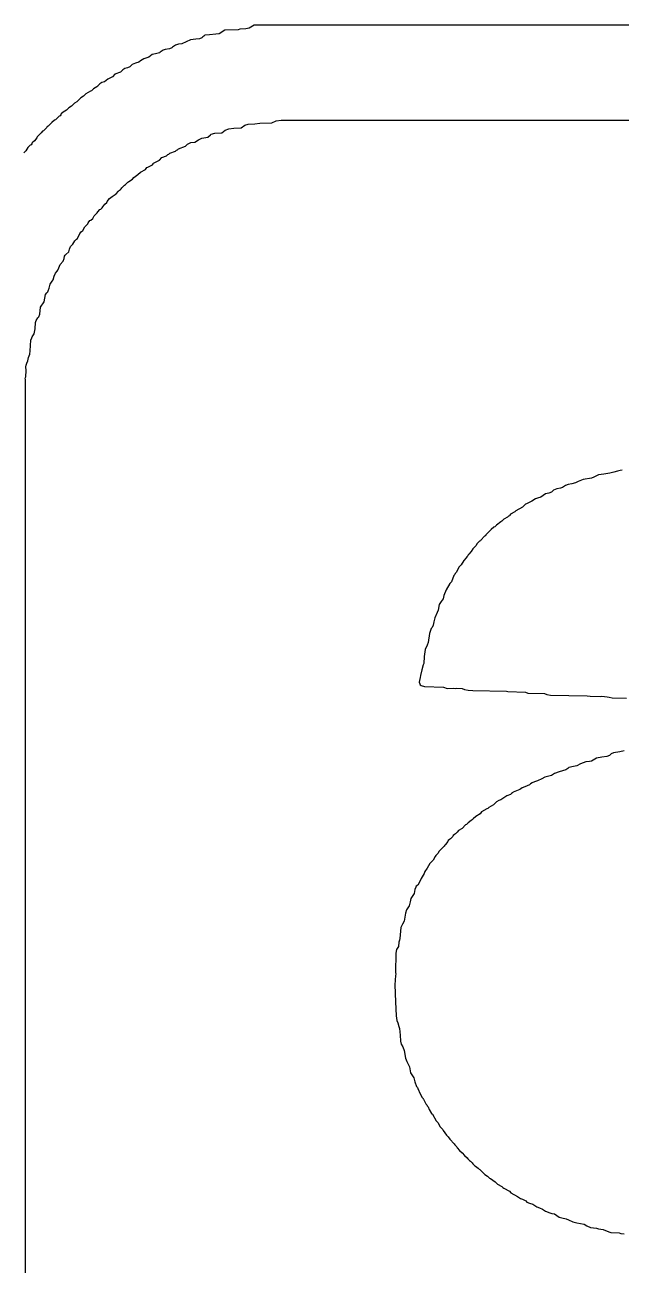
# Model space of a CAD drawing. Header units: millimetres. Extents: x -3 to 175, y -4 to 177.
# Drawn here: x 97.547 to 99.113, y 58.134 to 61.392 of the extents above; entities that cross this region are included whole.
import ezdxf

# ---------------------------------------------------------------- set-up
doc = ezdxf.new("R2010")
doc.units = ezdxf.units.MM
doc.layers.add('TopOverlay', color=2, linetype='Continuous')

msp = doc.modelspace()

# ---------------------------------------------------------------- linework, layer by layer
at = {"layer": 'TopOverlay'}
for p, q in [((98.1363, 61.3831), (98.1271, 61.3818)), ((98.1494, 61.391), (98.1363, 61.3831)), ((109.6521, 61.3923), (98.1494, 61.391)), ((97.9815, 61.3529), (97.9592, 61.3424)), ((97.9959, 61.3542), (97.9815, 61.3529)), ((98.0051, 61.3555), (97.9959, 61.3542)), ((98.0117, 61.3582), (98.0051, 61.3555)), ((98.0143, 61.3608), (98.0117, 61.3582)), ((98.0169, 61.3621), (98.0143, 61.3608)), ((98.0195, 61.3647), (98.0169, 61.3621)), ((98.0314, 61.366), (98.0195, 61.3647)), ((98.0484, 61.3673), (98.0314, 61.366)), ((98.0576, 61.3687), (98.0484, 61.3673)), ((98.072, 61.3778), (98.0576, 61.3687)), ((98.1074, 61.3791), (98.072, 61.3778)), ((98.1114, 61.3805), (98.1074, 61.3791)), ((98.1271, 61.3818), (98.1114, 61.3805)), ((97.9002, 61.3188), (97.8897, 61.3162)), ((97.9021, 61.3208), (97.9002, 61.3188)), ((97.91, 61.326), (97.9021, 61.3208)), ((97.9152, 61.3273), (97.91, 61.326)), ((97.9264, 61.3293), (97.9152, 61.3273)), ((97.933, 61.3319), (97.9264, 61.3293)), ((97.9349, 61.3339), (97.933, 61.3319)), ((97.9428, 61.3391), (97.9349, 61.3339)), ((97.95, 61.3411), (97.9428, 61.3391)), ((97.9592, 61.3424), (97.95, 61.3411)), ((97.8287, 61.288), (97.8228, 61.2821)), ((97.8372, 61.2913), (97.8287, 61.288)), ((97.8464, 61.2939), (97.8372, 61.2913)), ((97.8503, 61.2978), (97.8464, 61.2939)), ((97.8595, 61.3031), (97.8503, 61.2978)), ((97.8726, 61.307), (97.8595, 61.3031)), ((97.8765, 61.3109), (97.8726, 61.307)), ((97.8811, 61.3142), (97.8765, 61.3109)), ((97.8897, 61.3162), (97.8811, 61.3142)), ((97.7768, 61.2558), (97.765, 61.2493)), ((97.7834, 61.2624), (97.7768, 61.2558)), ((97.7978, 61.2676), (97.7834, 61.2624)), ((97.8044, 61.2742), (97.7978, 61.2676)), ((97.809, 61.2775), (97.8044, 61.2742)), ((97.8162, 61.2794), (97.809, 61.2775)), ((97.8228, 61.2821), (97.8162, 61.2794)), ((97.727, 61.2243), (97.7217, 61.2191)), ((97.7362, 61.2296), (97.727, 61.2243)), ((97.7388, 61.2309), (97.7362, 61.2296)), ((97.7395, 61.2329), (97.7388, 61.2309)), ((97.744, 61.2375), (97.7395, 61.2329)), ((97.7486, 61.2407), (97.744, 61.2375)), ((97.7559, 61.2427), (97.7486, 61.2407)), ((97.765, 61.2493), (97.7559, 61.2427)), ((97.6837, 61.1902), (97.6771, 61.1863)), ((97.6942, 61.2007), (97.6837, 61.1902)), ((97.7008, 61.2047), (97.6942, 61.2007)), ((97.7073, 61.2112), (97.7008, 61.2047)), ((97.7191, 61.2178), (97.7073, 61.2112)), ((97.7217, 61.2191), (97.7191, 61.2178)), ((97.6411, 61.1555), (97.6391, 61.1535)), ((97.6424, 61.1581), (97.6411, 61.1555)), ((97.647, 61.1627), (97.6424, 61.1581)), ((97.6561, 61.1679), (97.647, 61.1627)), ((97.6627, 61.1745), (97.6561, 61.1679)), ((97.6693, 61.1784), (97.6627, 61.1745)), ((97.6771, 61.1863), (97.6693, 61.1784)), ((97.6043, 61.1227), (97.5958, 61.1141)), ((97.6056, 61.1253), (97.6043, 61.1227)), ((97.6076, 61.126), (97.6056, 61.1253)), ((97.6174, 61.1358), (97.6076, 61.126)), ((97.6247, 61.1417), (97.6174, 61.1358)), ((97.6273, 61.143), (97.6247, 61.1417)), ((97.6365, 61.1522), (97.6273, 61.143)), ((97.6391, 61.1535), (97.6365, 61.1522)), ((98.0956, 61.1207), (98.1153, 61.122)), ((98.1153, 61.122), (98.1245, 61.1286)), ((98.1245, 61.1286), (98.1337, 61.1312)), ((98.1337, 61.1312), (98.1507, 61.1325)), ((98.1507, 61.1325), (98.1639, 61.1338)), ((98.1639, 61.1338), (98.1953, 61.1351)), ((98.1953, 61.1351), (98.2071, 61.1404)), ((98.2071, 61.1404), (98.2203, 61.1417)), ((98.2203, 61.1417), (98.5364, 61.1417)), ((98.5364, 61.1417), (98.5377, 61.1417)), ((98.5377, 61.1417), (109.4087, 61.141)), ((97.5781, 61.0951), (97.5722, 61.0879)), ((97.5794, 61.0977), (97.5781, 61.0951)), ((97.5899, 61.1082), (97.5794, 61.0977)), ((97.5932, 61.1128), (97.5899, 61.1082)), ((97.5958, 61.1141), (97.5932, 61.1128)), ((97.9933, 61.084), (98.0025, 61.0905)), ((98.0025, 61.0905), (98.0117, 61.0945)), ((98.0117, 61.0945), (98.0274, 61.0971)), ((98.0274, 61.0971), (98.0346, 61.103)), ((98.0346, 61.103), (98.0366, 61.105)), ((98.0366, 61.105), (98.0458, 61.1076)), ((98.0458, 61.1076), (98.0641, 61.1089)), ((98.0641, 61.1089), (98.0733, 61.1155)), ((98.0733, 61.1155), (98.0825, 61.1194)), ((98.0825, 61.1194), (98.0956, 61.1207)), ((97.5492, 61.061), (97.544, 61.0558)), ((97.5545, 61.0702), (97.5492, 61.061)), ((97.5604, 61.0761), (97.5545, 61.0702)), ((97.563, 61.0774), (97.5604, 61.0761)), ((97.565, 61.0794), (97.563, 61.0774)), ((97.5663, 61.082), (97.565, 61.0794)), ((97.5722, 61.0879), (97.5663, 61.082)), ((97.9277, 61.0551), (97.9421, 61.0604)), ((97.9421, 61.0604), (97.9448, 61.063)), ((97.9448, 61.063), (97.9474, 61.0643)), ((97.9474, 61.0643), (97.95, 61.0669)), ((97.95, 61.0669), (97.9684, 61.0735)), ((97.9684, 61.0735), (97.9736, 61.0787)), ((97.9736, 61.0787), (97.9828, 61.0827)), ((97.9828, 61.0827), (97.9933, 61.084)), ((97.87, 61.0184), (97.8818, 61.0249)), ((97.8818, 61.0249), (97.8838, 61.0269)), ((97.8838, 61.0269), (97.8844, 61.0289)), ((97.8844, 61.0289), (97.8936, 61.0328)), ((97.8936, 61.0328), (97.9002, 61.0367)), ((97.9002, 61.0367), (97.9067, 61.0433)), ((97.9067, 61.0433), (97.9192, 61.0479)), ((97.9192, 61.0479), (97.9225, 61.0512)), ((97.9225, 61.0512), (97.9251, 61.0525)), ((97.9251, 61.0525), (97.9277, 61.0551)), ((97.8326, 60.9915), (97.8437, 60.9987)), ((97.8437, 60.9987), (97.8503, 61.0053)), ((97.8503, 61.0053), (97.8641, 61.0125)), ((97.8641, 61.0125), (97.8654, 61.0151)), ((97.8654, 61.0151), (97.8674, 61.0171)), ((97.8674, 61.0171), (97.87, 61.0184)), ((97.7952, 60.958), (97.7978, 60.9593)), ((97.7978, 60.9593), (97.7998, 60.9613)), ((97.7998, 60.9613), (97.8011, 60.9639)), ((97.8011, 60.9639), (97.8083, 60.9712)), ((97.8083, 60.9712), (97.811, 60.9725)), ((97.811, 60.9725), (97.8175, 60.979)), ((97.8175, 60.979), (97.8201, 60.9803)), ((97.8201, 60.9803), (97.8293, 60.9869)), ((97.8293, 60.9869), (97.8326, 60.9915)), ((97.7618, 60.9259), (97.7631, 60.9285)), ((97.7631, 60.9285), (97.769, 60.9357)), ((97.769, 60.9357), (97.7762, 60.9416)), ((97.7762, 60.9416), (97.7867, 60.9482)), ((97.7867, 60.9482), (97.7926, 60.9554)), ((97.7926, 60.9554), (97.7952, 60.958)), ((97.729, 60.8905), (97.7368, 60.8983)), ((97.7368, 60.8983), (97.7381, 60.901)), ((97.7381, 60.901), (97.744, 60.9069)), ((97.744, 60.9069), (97.7467, 60.9082)), ((97.7467, 60.9082), (97.7499, 60.9115)), ((97.7499, 60.9115), (97.7513, 60.9141)), ((97.7513, 60.9141), (97.7572, 60.9213)), ((97.7572, 60.9213), (97.7618, 60.9259)), ((97.6988, 60.8524), (97.704, 60.8616)), ((97.704, 60.8616), (97.7119, 60.8695)), ((97.7119, 60.8695), (97.7132, 60.8721)), ((97.7132, 60.8721), (97.7178, 60.878)), ((97.7178, 60.878), (97.7204, 60.8793)), ((97.7204, 60.8793), (97.725, 60.8839)), ((97.725, 60.8839), (97.729, 60.8905)), ((97.6778, 60.8249), (97.6824, 60.8295)), ((97.6824, 60.8295), (97.685, 60.8308)), ((97.685, 60.8308), (97.6916, 60.8439)), ((97.6916, 60.8439), (97.6948, 60.8485)), ((97.6948, 60.8485), (97.6988, 60.8524)), ((97.6621, 60.796), (97.664, 60.8032)), ((97.664, 60.8032), (97.6666, 60.8098)), ((97.6666, 60.8098), (97.6725, 60.8157)), ((97.6725, 60.8157), (97.6778, 60.8249)), ((97.6391, 60.7626), (97.6476, 60.7711)), ((97.6476, 60.7711), (97.6496, 60.7783)), ((97.6496, 60.7783), (97.6509, 60.7849)), ((97.6509, 60.7849), (97.6522, 60.7875)), ((97.6522, 60.7875), (97.6548, 60.7888)), ((97.6548, 60.7888), (97.6621, 60.796)), ((97.6214, 60.7225), (97.624, 60.7317)), ((97.624, 60.7317), (97.6273, 60.7403)), ((97.6273, 60.7403), (97.6319, 60.7448)), ((97.6319, 60.7448), (97.6332, 60.7475)), ((97.6332, 60.7475), (97.6358, 60.754)), ((97.6358, 60.754), (97.6391, 60.7626)), ((97.6083, 60.6937), (97.6109, 60.7002)), ((97.6109, 60.7002), (97.6129, 60.7114)), ((97.6129, 60.7114), (97.6181, 60.7193)), ((97.6181, 60.7193), (97.6214, 60.7225)), ((97.5978, 60.6648), (97.601, 60.6838)), ((97.601, 60.6838), (97.6043, 60.6884)), ((97.6043, 60.6884), (97.607, 60.6911)), ((97.607, 60.6911), (97.6083, 60.6937)), ((97.586, 60.632), (97.5879, 60.651)), ((97.5879, 60.651), (97.5978, 60.6648)), ((97.5735, 60.5933), (97.5748, 60.6104)), ((97.5748, 60.6104), (97.5761, 60.6156)), ((97.5761, 60.6156), (97.5807, 60.6228)), ((97.5807, 60.6228), (97.5833, 60.6255)), ((97.5833, 60.6255), (97.586, 60.632)), ((97.5623, 60.5638), (97.565, 60.5704)), ((97.565, 60.5704), (97.5663, 60.573)), ((97.5663, 60.573), (97.5715, 60.5809)), ((97.5715, 60.5809), (97.5735, 60.5933)), ((97.5597, 60.5271), (97.561, 60.5363)), ((97.561, 60.5363), (97.5623, 60.5638)), ((97.5505, 60.4982), (97.5519, 60.5035)), ((97.5519, 60.5035), (97.5545, 60.51)), ((97.5545, 60.51), (97.5564, 60.5185)), ((97.5564, 60.5185), (97.5597, 60.5271)), ((97.5492, 60.4943), (97.5505, 60.4982)), ((97.5499, 60.4844), (97.5492, 60.4943)), ((97.5492, 60.468), (97.5499, 60.4844)), ((97.5479, 60.4641), (97.5492, 60.468)), ((97.5486, 60.4608), (97.5479, 60.4641)), ((97.5479, 56.5363), (97.5486, 60.4608)), ((99.0533, 60.2103), (99.0415, 60.2037)), ((99.0677, 60.2116), (99.0533, 60.2103)), ((99.0835, 60.2142), (99.0677, 60.2116)), ((99.094, 60.2168), (99.0835, 60.2142)), ((99.1032, 60.2194), (99.094, 60.2168)), ((99.1104, 60.2214), (99.1032, 60.2194)), ((99.1156, 60.2227), (99.1104, 60.2214)), ((98.9674, 60.182), (98.9595, 60.1768)), ((98.9739, 60.1847), (98.9674, 60.182)), ((98.9838, 60.1866), (98.9739, 60.1847)), ((98.993, 60.1893), (98.9838, 60.1866)), ((99.0002, 60.1925), (98.993, 60.1893)), ((99.0133, 60.1978), (99.0002, 60.1925)), ((99.0349, 60.2011), (99.0133, 60.1978)), ((99.0415, 60.2037), (99.0349, 60.2011)), ((98.888, 60.1473), (98.8788, 60.1407)), ((98.8933, 60.1486), (98.888, 60.1473)), ((98.9018, 60.1519), (98.8933, 60.1486)), ((98.9143, 60.1604), (98.9018, 60.1519)), ((98.9234, 60.1617), (98.9143, 60.1604)), ((98.93, 60.1643), (98.9234, 60.1617)), ((98.9359, 60.1702), (98.93, 60.1643)), ((98.9444, 60.1735), (98.9359, 60.1702)), ((98.9536, 60.1748), (98.9444, 60.1735)), ((98.9595, 60.1768), (98.9536, 60.1748)), ((98.8342, 60.1132), (98.8224, 60.1066)), ((98.8369, 60.1158), (98.8342, 60.1132)), ((98.8539, 60.125), (98.8369, 60.1158)), ((98.8618, 60.1329), (98.8539, 60.125)), ((98.8644, 60.1342), (98.8618, 60.1329)), ((98.8788, 60.1407), (98.8644, 60.1342)), ((98.7975, 60.0869), (98.7857, 60.0778)), ((98.8001, 60.0882), (98.7975, 60.0869)), ((98.8054, 60.0935), (98.8001, 60.0882)), ((98.8145, 60.0987), (98.8054, 60.0935)), ((98.8172, 60.1014), (98.8145, 60.0987)), ((98.8198, 60.1027), (98.8172, 60.1014)), ((98.8205, 60.1046), (98.8198, 60.1027)), ((98.8224, 60.1066), (98.8205, 60.1046)), ((98.7542, 60.0489), (98.7444, 60.039)), ((98.7568, 60.0502), (98.7542, 60.0489)), ((98.7575, 60.0522), (98.7568, 60.0502)), ((98.7719, 60.0666), (98.7575, 60.0522)), ((98.7791, 60.0725), (98.7719, 60.0666)), ((98.7818, 60.0738), (98.7791, 60.0725)), ((98.7857, 60.0778), (98.7818, 60.0738)), ((98.7234, 60.0154), (98.7194, 60.0089)), ((98.7312, 60.0233), (98.7234, 60.0154)), ((98.7352, 60.0299), (98.7312, 60.0233)), ((98.7411, 60.0358), (98.7352, 60.0299)), ((98.7437, 60.0371), (98.7411, 60.0358)), ((98.7444, 60.039), (98.7437, 60.0371)), ((98.6998, 59.9853), (98.6932, 59.9735)), ((98.7063, 59.9918), (98.6998, 59.9853)), ((98.7076, 59.9944), (98.7063, 59.9918)), ((98.7103, 59.9971), (98.7076, 59.9944)), ((98.7116, 59.9997), (98.7103, 59.9971)), ((98.7135, 60.0017), (98.7116, 59.9997)), ((98.7194, 60.0089), (98.7135, 60.0017)), ((98.6775, 59.9512), (98.6761, 59.9485)), ((98.6801, 59.9538), (98.6775, 59.9512)), ((98.688, 59.9682), (98.6801, 59.9538)), ((98.6932, 59.9735), (98.688, 59.9682)), ((98.663, 59.9249), (98.6538, 59.9079)), ((98.6676, 59.9295), (98.663, 59.9249)), ((98.6735, 59.9459), (98.6676, 59.9295)), ((98.6761, 59.9485), (98.6735, 59.9459)), ((98.6453, 59.8849), (98.6407, 59.8777)), ((98.6473, 59.8934), (98.6453, 59.8849)), ((98.6538, 59.9079), (98.6473, 59.8934)), ((98.6322, 59.8547), (98.6296, 59.8482)), ((98.6355, 59.8698), (98.6322, 59.8547)), ((98.6407, 59.8777), (98.6355, 59.8698)), ((98.621, 59.8239), (98.6191, 59.8154)), ((98.6237, 59.8344), (98.621, 59.8239)), ((98.6296, 59.8482), (98.6237, 59.8344)), ((98.6099, 59.7931), (98.606, 59.7695)), ((98.6112, 59.7983), (98.6099, 59.7931)), ((98.6145, 59.8068), (98.6112, 59.7983)), ((98.6165, 59.8088), (98.6145, 59.8068)), ((98.6191, 59.8154), (98.6165, 59.8088)), ((98.6033, 59.7629), (98.5987, 59.7517)), ((98.606, 59.7695), (98.6033, 59.7629)), ((98.5961, 59.7334), (98.5948, 59.715)), ((98.5987, 59.7517), (98.5961, 59.7334)), ((98.5896, 59.698), (98.5863, 59.6829)), ((98.5935, 59.7111), (98.5896, 59.698)), ((98.5948, 59.715), (98.5935, 59.7111)), ((98.5837, 59.6698), (98.583, 59.6652)), ((98.583, 59.6652), (98.5843, 59.6612)), ((98.585, 59.6776), (98.5837, 59.6698)), ((98.5843, 59.6612), (98.5856, 59.6586)), ((98.5863, 59.6829), (98.585, 59.6776)), ((98.5856, 59.6586), (98.5876, 59.6566)), ((98.5876, 59.6566), (98.5968, 59.654)), ((98.5968, 59.654), (98.6466, 59.6527)), ((98.6466, 59.6527), (98.6558, 59.6488)), ((98.6558, 59.6488), (98.6735, 59.6494)), ((98.6735, 59.6494), (98.6768, 59.6488)), ((98.6768, 59.6488), (98.6807, 59.6501)), ((98.6807, 59.6501), (98.6952, 59.6488)), ((98.6952, 59.6488), (98.7017, 59.6461)), ((98.7017, 59.6461), (98.7109, 59.6448)), ((98.7109, 59.6448), (98.724, 59.6435)), ((98.724, 59.6435), (98.8119, 59.6422)), ((98.8119, 59.6422), (98.8159, 59.6409)), ((98.8159, 59.6409), (98.8618, 59.6396)), ((98.8618, 59.6396), (98.8683, 59.637)), ((98.8683, 59.637), (98.9116, 59.6356)), ((98.9116, 59.6356), (98.9182, 59.633)), ((98.9182, 59.633), (98.9274, 59.6317)), ((98.9274, 59.6317), (99.0238, 59.6297)), ((99.0238, 59.6297), (99.0317, 59.6284)), ((99.0317, 59.6284), (99.0586, 59.6278)), ((99.0586, 59.6278), (99.0625, 59.6291)), ((99.0625, 59.6291), (99.0763, 59.6271)), ((99.0763, 59.6271), (99.0815, 59.6258)), ((99.0815, 59.6258), (99.0894, 59.6245)), ((99.0894, 59.6245), (99.1274, 59.6232)), ((99.0487, 59.4658), (99.0349, 59.4585)), ((99.0625, 59.469), (99.0487, 59.4658)), ((99.0756, 59.4703), (99.0625, 59.469)), ((99.0822, 59.473), (99.0756, 59.4703)), ((99.0868, 59.4776), (99.0822, 59.473)), ((99.0933, 59.4802), (99.0868, 59.4776)), ((99.1097, 59.4822), (99.0933, 59.4802)), ((99.1209, 59.4854), (99.1097, 59.4822)), ((98.9503, 59.4303), (98.9379, 59.4257)), ((98.9589, 59.4323), (98.9503, 59.4303)), ((98.968, 59.4349), (98.9589, 59.4323)), ((98.9707, 59.4375), (98.968, 59.4349)), ((98.9733, 59.4389), (98.9707, 59.4375)), ((98.9759, 59.4415), (98.9733, 59.4389)), ((98.9877, 59.4441), (98.9759, 59.4415)), ((98.9969, 59.4454), (98.9877, 59.4441)), ((99.0067, 59.4513), (98.9969, 59.4454)), ((99.0133, 59.4539), (99.0067, 59.4513)), ((99.0205, 59.4559), (99.0133, 59.4539)), ((99.0297, 59.4572), (99.0205, 59.4559)), ((99.0349, 59.4585), (99.0297, 59.4572)), ((98.8723, 59.3956), (98.8598, 59.391)), ((98.8749, 59.3982), (98.8723, 59.3956)), ((98.8795, 59.4015), (98.8749, 59.3982)), ((98.886, 59.4041), (98.8795, 59.4015)), ((98.8933, 59.4061), (98.886, 59.4041)), ((98.9051, 59.4113), (98.8933, 59.4061)), ((98.9123, 59.4159), (98.9051, 59.4113)), ((98.9195, 59.4179), (98.9123, 59.4159)), ((98.93, 59.4205), (98.9195, 59.4179)), ((98.9379, 59.4257), (98.93, 59.4205)), ((98.8106, 59.3654), (98.7975, 59.3562)), ((98.8132, 59.3667), (98.8106, 59.3654)), ((98.8224, 59.3706), (98.8132, 59.3667)), ((98.825, 59.3733), (98.8224, 59.3706)), ((98.8277, 59.3746), (98.825, 59.3733)), ((98.8296, 59.3765), (98.8277, 59.3746)), ((98.8382, 59.3798), (98.8296, 59.3765)), ((98.8473, 59.3838), (98.8382, 59.3798)), ((98.85, 59.3851), (98.8473, 59.3838)), ((98.8533, 59.3884), (98.85, 59.3851)), ((98.8598, 59.391), (98.8533, 59.3884)), ((98.7608, 59.3326), (98.7463, 59.3247)), ((98.7634, 59.3339), (98.7608, 59.3326)), ((98.766, 59.3365), (98.7634, 59.3339)), ((98.7778, 59.3431), (98.766, 59.3365)), ((98.7857, 59.351), (98.7778, 59.3431)), ((98.7922, 59.3549), (98.7857, 59.351)), ((98.7975, 59.3562), (98.7922, 59.3549)), ((98.7188, 59.3024), (98.7116, 59.2965)), ((98.7214, 59.3037), (98.7188, 59.3024)), ((98.7247, 59.307), (98.7214, 59.3037)), ((98.7319, 59.3129), (98.7247, 59.307)), ((98.7431, 59.3201), (98.7319, 59.3129)), ((98.7463, 59.3247), (98.7431, 59.3201)), ((98.6755, 59.2657), (98.6722, 59.2624)), ((98.6781, 59.267), (98.6755, 59.2657)), ((98.6827, 59.2716), (98.6781, 59.267)), ((98.686, 59.2762), (98.6827, 59.2716)), ((98.6952, 59.2814), (98.686, 59.2762)), ((98.7044, 59.2906), (98.6952, 59.2814)), ((98.707, 59.2919), (98.7044, 59.2906)), ((98.7116, 59.2965), (98.707, 59.2919)), ((98.6486, 59.2349), (98.6355, 59.2217)), ((98.6499, 59.2375), (98.6486, 59.2349)), ((98.6519, 59.2395), (98.6499, 59.2375)), ((98.6578, 59.2467), (98.6519, 59.2395)), ((98.6591, 59.2493), (98.6578, 59.2467)), ((98.6624, 59.2526), (98.6591, 59.2493)), ((98.665, 59.2539), (98.6624, 59.2526)), ((98.6709, 59.2598), (98.665, 59.2539)), ((98.6722, 59.2624), (98.6709, 59.2598)), ((98.625, 59.2073), (98.6197, 59.1981)), ((98.6263, 59.2099), (98.625, 59.2073)), ((98.6315, 59.2152), (98.6263, 59.2099)), ((98.6355, 59.2217), (98.6315, 59.2152)), ((98.5974, 59.168), (98.5961, 59.1627)), ((98.604, 59.1771), (98.5974, 59.168)), ((98.6106, 59.1889), (98.604, 59.1771)), ((98.6197, 59.1981), (98.6106, 59.1889)), ((98.5843, 59.1417), (98.5791, 59.1325)), ((98.5876, 59.1502), (98.5843, 59.1417)), ((98.5961, 59.1627), (98.5876, 59.1502)), ((98.5699, 59.1102), (98.5607, 59.0971)), ((98.5712, 59.1207), (98.5699, 59.1102)), ((98.5738, 59.1273), (98.5712, 59.1207)), ((98.5751, 59.1299), (98.5738, 59.1273)), ((98.5791, 59.1325), (98.5751, 59.1299)), ((98.5561, 59.0781), (98.5495, 59.0676)), ((98.5587, 59.0886), (98.5561, 59.0781)), ((98.5607, 59.0971), (98.5587, 59.0886)), ((98.543, 59.0374), (98.5384, 59.0302)), ((98.5463, 59.0591), (98.543, 59.0374)), ((98.5495, 59.0676), (98.5463, 59.0591)), ((98.5332, 59.0118), (98.5318, 58.9922)), ((98.5345, 59.021), (98.5332, 59.0118)), ((98.5384, 59.0302), (98.5345, 59.021)), ((98.5292, 58.983), (98.5279, 58.9712)), ((98.5305, 58.9882), (98.5292, 58.983)), ((98.5318, 58.9922), (98.5305, 58.9882)), ((98.5213, 58.9541), (98.52, 58.903)), ((98.5227, 58.9633), (98.5213, 58.9541)), ((98.5279, 58.9712), (98.5227, 58.9633)), ((98.52, 58.8951), (98.5187, 58.8702)), ((98.52, 58.903), (98.5213, 58.899)), ((98.5213, 58.899), (98.52, 58.8951)), ((98.5187, 58.8702), (98.52, 58.8255)), ((98.52, 58.8255), (98.522, 58.7895)), ((98.522, 58.7895), (98.524, 58.777)), ((98.524, 58.777), (98.5266, 58.7705)), ((98.5266, 58.7705), (98.5292, 58.7613)), ((98.5292, 58.7613), (98.5305, 58.756)), ((98.5305, 58.756), (98.5325, 58.7383)), ((98.5325, 58.7383), (98.5338, 58.7226)), ((98.5338, 58.7226), (98.5351, 58.7147)), ((98.5351, 58.7147), (98.5397, 58.7075)), ((98.5397, 58.7075), (98.5436, 58.6983)), ((98.5436, 58.6983), (98.5469, 58.678)), ((98.5469, 58.678), (98.5502, 58.6694)), ((98.5502, 58.6694), (98.5568, 58.655)), ((98.5568, 58.655), (98.5581, 58.6498)), ((98.5581, 58.6498), (98.5594, 58.6393)), ((98.5594, 58.6393), (98.5686, 58.6261)), ((98.5686, 58.6261), (98.5712, 58.6156)), ((98.5712, 58.6156), (98.5758, 58.6032)), ((98.5758, 58.6032), (98.5778, 58.6012)), ((98.5778, 58.6012), (98.5791, 58.5986)), ((98.5791, 58.5986), (98.5856, 58.5842)), ((98.5856, 58.5842), (98.5909, 58.575)), ((98.5909, 58.575), (98.5935, 58.5724)), ((98.5935, 58.5724), (98.5935, 58.571)), ((98.5935, 58.571), (98.5942, 58.5704)), ((98.5942, 58.5704), (98.6001, 58.5579)), ((98.6001, 58.5579), (98.6027, 58.5553)), ((98.6027, 58.5553), (98.604, 58.5527)), ((98.604, 58.5527), (98.6066, 58.5501)), ((98.6066, 58.5501), (98.6086, 58.5428)), ((98.6086, 58.5428), (98.6151, 58.5323)), ((98.6151, 58.5323), (98.6178, 58.531)), ((98.6178, 58.531), (98.6276, 58.5133)), ((98.6276, 58.5133), (98.6315, 58.5094)), ((98.6315, 58.5094), (98.6381, 58.4976)), ((98.6381, 58.4976), (98.6447, 58.491)), ((98.6447, 58.491), (98.646, 58.4884)), ((98.646, 58.4884), (98.6545, 58.4759)), ((98.6545, 58.4759), (98.6591, 58.4713)), ((98.6591, 58.4713), (98.663, 58.4648)), ((98.663, 58.4648), (98.6748, 58.453)), ((98.6748, 58.453), (98.6761, 58.4503)), ((98.6761, 58.4503), (98.6814, 58.4451)), ((98.6814, 58.4451), (98.6827, 58.4425)), ((98.6827, 58.4425), (98.6886, 58.4353)), ((98.6886, 58.4353), (98.6958, 58.4294)), ((98.6958, 58.4294), (98.7017, 58.4221)), ((98.7017, 58.4221), (98.7089, 58.4162)), ((98.7089, 58.4162), (98.7103, 58.4136)), ((98.7103, 58.4136), (98.7148, 58.409)), ((98.7148, 58.409), (98.7175, 58.4077)), ((98.7175, 58.4077), (98.7221, 58.4031)), ((98.7221, 58.4031), (98.7234, 58.4005)), ((98.7234, 58.4005), (98.728, 58.3959)), ((98.728, 58.3959), (98.7306, 58.3946)), ((98.7306, 58.3946), (98.7378, 58.3887)), ((98.7378, 58.3887), (98.7398, 58.3867)), ((98.7398, 58.3867), (98.7424, 58.3854)), ((98.7424, 58.3854), (98.7555, 58.3723)), ((98.7555, 58.3723), (98.7621, 58.3684)), ((98.7621, 58.3684), (98.7673, 58.3631)), ((98.7673, 58.3631), (98.7699, 58.3618)), ((98.7699, 58.3618), (98.7824, 58.3533)), ((98.7824, 58.3533), (98.7883, 58.3474)), ((98.7883, 58.3474), (98.8001, 58.3408)), ((98.8001, 58.3408), (98.8027, 58.3382)), ((98.8027, 58.3382), (98.8054, 58.3369)), ((98.8054, 58.3369), (98.8198, 58.329)), ((98.8198, 58.329), (98.8231, 58.3244)), ((98.8231, 58.3244), (98.8408, 58.3146)), ((98.8408, 58.3146), (98.8487, 58.3093)), ((98.8487, 58.3093), (98.8539, 58.308)), ((98.8539, 58.308), (98.8631, 58.3028)), ((98.8631, 58.3028), (98.8657, 58.3001)), ((98.8657, 58.3001), (98.8723, 58.2975)), ((98.8723, 58.2975), (98.8808, 58.2942)), ((98.8808, 58.2942), (98.8913, 58.2877)), ((98.8913, 58.2877), (98.8985, 58.2844)), ((98.8985, 58.2844), (98.907, 58.2811)), ((98.907, 58.2811), (98.9143, 58.2765)), ((98.9143, 58.2765), (98.9261, 58.2713)), ((98.9261, 58.2713), (98.9313, 58.27)), ((98.9313, 58.27), (98.9379, 58.2687)), ((98.9379, 58.2687), (98.9503, 58.2601)), ((98.9503, 58.2601), (98.9575, 58.2582)), ((98.9575, 58.2582), (98.9687, 58.2562)), ((98.9687, 58.2562), (98.9753, 58.2536)), ((98.9753, 58.2536), (98.9864, 58.2477)), ((98.9864, 58.2477), (98.9969, 58.245)), ((98.9969, 58.245), (99.0159, 58.2418)), ((99.0159, 58.2418), (99.0231, 58.2372)), ((99.0231, 58.2372), (99.0323, 58.2332)), ((99.0323, 58.2332), (99.0487, 58.2313)), ((99.0487, 58.2313), (99.054, 58.23)), ((99.054, 58.23), (99.0664, 58.228)), ((99.0664, 58.228), (99.0809, 58.2214)), ((99.0809, 58.2214), (99.0861, 58.2201)), ((99.0861, 58.2201), (99.1084, 58.2188)), ((99.1084, 58.2188), (99.1123, 58.2175)), ((99.1123, 58.2175), (99.1215, 58.2162))]:
    msp.add_line(p, q, dxfattribs=at)

doc.saveas('drawing.dxf')
